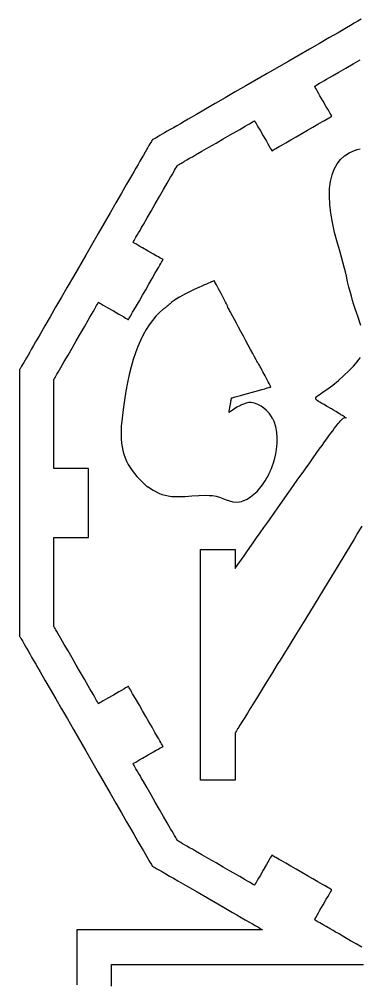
# Model space of a CAD drawing. Header units: millimetres. Extents: x 211 to 654, y 153 to 425.
# Drawn here: x 574.1 to 601.5, y 346.8 to 424.3 of the extents above; entities that cross this region are included whole.
import ezdxf

# ---------------------------------------------------------------- set-up
doc = ezdxf.new("R2010")
doc.units = ezdxf.units.MM
doc.layers.get('0').update_dxf_attribs({"linetype": 'CONTINUOUS', "true_color": 0xffffff})

msp = doc.modelspace()

# ---------------------------------------------------------------- linework, layer by layer
at = {"linetype": 'CONTINUOUS', "true_color": 0xffffff}
for points in [[(601.592, 424.275), (601.32, 424.117), (601.032, 423.95), (600.727, 423.775), (600.41, 423.592), (599.735, 423.2), (599.01, 422.782), (598.247, 422.342), (597.447, 421.88), (596.622, 421.405), (595.777, 420.917), (594.052, 419.92), (592.327, 418.925), (591.482, 418.435), (590.655, 417.96), (589.857, 417.497), (589.092, 417.057), (588.367, 416.637), (587.692, 416.247), (587.372, 416.062), (587.07, 415.887), (586.78, 415.72), (586.507, 415.562), (586.252, 415.415), (586.015, 415.277), (585.795, 415.152), (585.595, 415.035), (585.415, 414.932), (585.255, 414.84), (585.12, 414.762), (585.005, 414.695), (584.915, 414.642), (584.85, 414.605), (584.81, 414.582), (584.795, 414.575), (584.8, 414.57), (584.777, 414.53), (584.74, 414.465), (584.687, 414.375), (584.622, 414.262), (584.542, 414.125), (584.452, 413.967), (584.347, 413.787), (584.232, 413.587), (584.107, 413.37), (583.97, 413.132), (583.822, 412.875), (583.665, 412.602), (583.497, 412.315), (583.322, 412.01), (583.14, 411.692), (582.747, 411.017), (582.33, 410.292), (581.89, 409.53), (581.427, 408.73), (580.952, 407.905), (580.465, 407.06), (579.467, 405.335), (578.472, 403.61), (577.982, 402.765), (577.507, 401.937), (577.045, 401.14), (576.605, 400.375), (576.185, 399.65), (575.795, 398.975), (575.61, 398.655), (575.435, 398.352), (575.267, 398.062), (575.11, 397.79), (574.962, 397.535), (574.825, 397.297), (574.7, 397.077), (574.582, 396.877), (574.48, 396.697), (574.387, 396.537), (574.31, 396.402), (574.242, 396.287), (574.19, 396.197), (574.152, 396.132), (574.13, 396.092), (574.122, 396.077), (574.13, 396.075), (574.13, 396.027), (574.13, 395.952), (574.13, 395.85), (574.13, 395.72), (574.13, 395.562), (574.13, 395.38), (574.13, 395.172), (574.13, 394.942), (574.13, 394.69), (574.13, 394.415), (574.13, 394.12), (574.13, 393.805), (574.13, 393.472), (574.13, 393.12), (574.13, 392.752), (574.13, 392.37), (574.13, 391.972), (574.13, 391.137), (574.13, 390.255), (574.13, 389.332), (574.13, 388.38), (574.13, 387.405), (574.13, 386.412), (574.13, 385.412), (574.13, 384.412), (574.13, 383.42), (574.13, 382.445), (574.13, 381.49), (574.13, 380.57), (574.13, 379.685), (574.13, 378.85), (574.13, 378.452), (574.13, 378.07), (574.13, 377.7), (574.13, 377.35), (574.13, 377.017), (574.13, 376.702), (574.13, 376.407), (574.13, 376.132), (574.13, 375.877), (574.13, 375.647), (574.13, 375.44), (574.13, 375.257), (574.13, 375.1), (574.13, 374.967), (574.13, 374.865), (574.13, 374.787), (574.13, 374.742), (574.13, 374.725), (574.137, 374.725), (574.16, 374.685), (574.197, 374.62), (574.25, 374.53), (574.315, 374.417), (574.395, 374.28), (574.485, 374.122), (574.59, 373.942), (574.705, 373.742), (574.83, 373.525), (574.967, 373.285), (575.115, 373.03), (575.272, 372.757), (575.44, 372.47), (575.615, 372.165), (575.797, 371.847), (576.187, 371.172), (576.607, 370.447), (577.047, 369.682), (577.507, 368.885), (577.985, 368.06), (578.472, 367.215), (579.467, 365.49), (580.462, 363.765), (580.952, 362.92), (581.427, 362.092), (581.887, 361.295), (582.33, 360.53), (582.747, 359.807), (583.137, 359.13), (583.32, 358.812), (583.495, 358.507), (583.662, 358.22), (583.82, 357.947), (583.967, 357.692), (584.105, 357.455), (584.23, 357.235), (584.345, 357.035), (584.447, 356.855), (584.54, 356.697), (584.617, 356.56), (584.682, 356.447), (584.735, 356.357), (584.772, 356.292), (584.795, 356.252), (584.802, 356.24), (584.832, 356.227), (584.907, 356.185), (585.027, 356.115), (585.187, 356.022), (585.39, 355.907), (585.625, 355.77), (585.895, 355.615), (586.192, 355.442), (586.517, 355.257), (586.862, 355.055), (587.23, 354.845), (587.612, 354.625), (588.412, 354.162), (589.237, 353.685), (590.065, 353.207), (590.865, 352.745), (591.247, 352.525), (591.615, 352.315), (591.96, 352.112), (592.285, 351.927), (592.582, 351.755), (592.852, 351.6), (593.087, 351.462), (593.29, 351.347), (593.45, 351.255), (593.57, 351.185), (593.645, 351.142), (593.67, 351.127), (593.66, 351.127), (593.627, 351.127), (593.575, 351.127), (593.502, 351.127), (593.41, 351.127), (593.302, 351.127), (593.175, 351.127), (593.03, 351.127), (592.867, 351.127), (592.692, 351.127), (592.5, 351.127), (592.292, 351.127), (591.842, 351.127), (591.34, 351.127), (590.795, 351.127), (590.21, 351.127), (589.595, 351.127), (588.95, 351.127), (588.285, 351.127), (587.602, 351.127), (586.212, 351.127), (584.82, 351.127), (584.14, 351.127), (583.472, 351.127), (582.83, 351.127), (582.212, 351.127), (581.627, 351.127), (581.082, 351.127), (580.58, 351.127), (580.127, 351.127), (579.92, 351.127), (579.73, 351.127), (579.552, 351.127), (579.39, 351.127), (579.245, 351.127), (579.117, 351.127), (579.007, 351.127), (578.915, 351.127), (578.842, 351.127), (578.79, 351.127), (578.757, 351.127), (578.745, 351.127), (578.757, 351.11), (578.757, 351.055), (578.757, 350.967), (578.757, 350.847), (578.757, 350.702), (578.757, 350.53), (578.757, 350.332), (578.757, 350.115), (578.757, 349.877), (578.757, 349.622), (578.757, 349.075), (578.757, 348.49), (578.757, 347.882), (578.757, 347.277), (578.757, 346.692)], [(601.637, 349.737), (601.187, 349.997), (600.752, 350.247), (600.347, 350.482), (599.982, 350.692), (599.82, 350.787), (599.675, 350.87), (599.545, 350.945), (599.437, 351.007), (599.35, 351.057), (599.285, 351.095), (599.245, 351.12), (599.23, 351.127), (599.215, 351.137), (599.17, 351.162), (599.102, 351.2), (599.012, 351.252), (598.91, 351.312), (598.792, 351.38), (598.537, 351.525), (598.282, 351.672), (598.165, 351.74), (598.062, 351.8), (597.972, 351.852), (597.905, 351.89), (597.86, 351.915), (597.845, 351.925), (597.86, 351.952), (597.905, 352.027), (597.972, 352.147), (598.062, 352.302), (598.167, 352.485), (598.285, 352.687), (598.54, 353.13), (598.797, 353.575), (598.915, 353.777), (599.02, 353.96), (599.11, 354.115), (599.177, 354.235), (599.222, 354.31), (599.237, 354.337), (599.222, 354.345), (599.182, 354.367), (599.117, 354.405), (599.03, 354.457), (598.922, 354.52), (598.792, 354.595), (598.647, 354.677), (598.485, 354.772), (598.12, 354.982), (597.715, 355.217), (597.28, 355.467), (596.83, 355.727), (596.38, 355.987), (595.945, 356.237), (595.54, 356.472), (595.175, 356.682), (595.012, 356.777), (594.867, 356.86), (594.737, 356.935), (594.63, 356.997), (594.542, 357.047), (594.477, 357.085), (594.437, 357.11), (594.422, 357.117), (594.407, 357.09), (594.362, 357.015), (594.295, 356.895), (594.205, 356.74), (594.1, 356.557), (593.982, 356.355), (593.725, 355.91), (593.47, 355.467), (593.352, 355.265), (593.247, 355.082), (593.157, 354.927), (593.09, 354.807), (593.045, 354.732), (593.03, 354.705), (593.012, 354.715), (592.96, 354.745), (592.877, 354.792), (592.765, 354.857), (592.625, 354.94), (592.46, 355.035), (592.272, 355.142), (592.062, 355.262), (591.837, 355.395), (591.595, 355.532), (591.072, 355.835), (590.512, 356.157), (589.935, 356.49), (589.36, 356.825), (588.8, 357.147), (588.277, 357.45), (588.035, 357.587), (587.81, 357.72), (587.6, 357.84), (587.412, 357.947), (587.247, 358.042), (587.107, 358.125), (586.995, 358.19), (586.912, 358.237), (586.86, 358.267), (586.842, 358.277), (586.832, 358.295), (586.802, 358.347), (586.755, 358.43), (586.69, 358.545), (586.607, 358.685), (586.512, 358.85), (586.405, 359.037), (586.282, 359.245), (586.152, 359.472), (586.012, 359.715), (585.71, 360.237), (585.387, 360.797), (585.052, 361.375), (584.72, 361.955), (584.397, 362.515), (584.095, 363.037), (583.955, 363.28), (583.825, 363.507), (583.702, 363.715), (583.595, 363.902), (583.5, 364.067), (583.417, 364.207), (583.352, 364.322), (583.305, 364.405), (583.275, 364.457), (583.265, 364.475), (583.292, 364.49), (583.367, 364.535), (583.487, 364.602), (583.64, 364.692), (583.822, 364.797), (584.027, 364.915), (584.467, 365.17), (584.91, 365.425), (585.115, 365.542), (585.297, 365.647), (585.45, 365.737), (585.57, 365.805), (585.645, 365.85), (585.672, 365.865), (585.665, 365.88), (585.642, 365.92), (585.605, 365.985), (585.552, 366.072), (585.49, 366.18), (585.415, 366.31), (585.332, 366.455), (585.237, 366.617), (585.027, 366.982), (584.792, 367.39), (584.542, 367.825), (584.282, 368.272), (584.022, 368.722), (583.772, 369.157), (583.537, 369.565), (583.327, 369.93), (583.232, 370.092), (583.15, 370.237), (583.075, 370.367), (583.012, 370.475), (582.96, 370.562), (582.922, 370.627), (582.9, 370.667), (582.892, 370.682), (582.865, 370.667), (582.79, 370.622), (582.67, 370.555), (582.517, 370.465), (582.335, 370.36), (582.13, 370.242), (581.687, 369.985), (581.247, 369.73), (581.042, 369.612), (580.86, 369.507), (580.707, 369.417), (580.587, 369.35), (580.512, 369.305), (580.485, 369.29), (580.475, 369.307), (580.445, 369.36), (580.397, 369.442), (580.332, 369.555), (580.25, 369.697), (580.155, 369.862), (580.047, 370.05), (579.927, 370.257), (579.795, 370.485), (579.655, 370.725), (579.355, 371.25), (579.03, 371.807), (578.697, 372.385), (578.365, 372.965), (578.04, 373.522), (577.74, 374.045), (577.6, 374.287), (577.467, 374.515), (577.347, 374.722), (577.24, 374.91), (577.145, 375.075), (577.062, 375.217), (576.997, 375.33), (576.95, 375.412), (576.92, 375.465), (576.91, 375.482), (576.91, 375.502), (576.91, 375.562), (576.91, 375.66), (576.91, 375.79), (576.91, 375.952), (576.91, 376.142), (576.91, 376.36), (576.91, 376.6), (576.91, 376.86), (576.91, 377.14), (576.91, 377.437), (576.91, 377.745), (576.91, 378.39), (576.91, 379.057), (576.91, 379.725), (576.91, 380.37), (576.91, 380.677), (576.91, 380.975), (576.91, 381.255), (576.91, 381.515), (576.91, 381.755), (576.91, 381.972), (576.91, 382.162), (576.91, 382.325), (576.91, 382.455), (576.91, 382.552), (576.91, 382.612), (576.91, 382.632), (576.917, 382.632), (576.94, 382.632), (577.03, 382.632), (577.167, 382.632), (577.345, 382.632), (577.555, 382.632), (577.79, 382.632), (578.04, 382.632), (578.3, 382.632), (578.56, 382.632), (578.81, 382.632), (579.045, 382.632), (579.255, 382.632), (579.432, 382.632), (579.57, 382.632), (579.657, 382.632), (579.682, 382.632), (579.69, 382.632), (579.69, 382.647), (579.69, 382.695), (579.69, 382.77), (579.69, 382.872), (579.69, 382.997), (579.69, 383.145), (579.69, 383.315), (579.69, 383.502), (579.69, 383.705), (579.69, 383.922), (579.69, 384.392), (579.69, 384.895), (579.69, 385.412), (579.69, 385.93), (579.69, 386.432), (579.69, 386.902), (579.69, 387.12), (579.69, 387.325), (579.69, 387.51), (579.69, 387.68), (579.69, 387.827), (579.69, 387.952), (579.69, 388.055), (579.69, 388.13), (579.69, 388.177), (579.69, 388.192), (579.682, 388.192), (579.66, 388.192), (579.57, 388.192), (579.432, 388.192), (579.255, 388.192), (579.045, 388.192), (578.81, 388.192), (578.56, 388.192), (578.3, 388.192), (578.04, 388.192), (577.79, 388.192), (577.555, 388.192), (577.345, 388.192), (577.167, 388.192), (577.03, 388.192), (576.94, 388.192), (576.917, 388.192), (576.91, 388.192), (576.91, 388.212), (576.91, 388.272), (576.91, 388.37), (576.91, 388.5), (576.91, 388.662), (576.91, 388.852), (576.91, 389.07), (576.91, 389.31), (576.91, 389.572), (576.91, 389.852), (576.91, 390.147), (576.91, 390.455), (576.91, 391.102), (576.91, 391.767), (576.91, 392.435), (576.91, 393.082), (576.91, 393.39), (576.91, 393.685), (576.91, 393.965), (576.91, 394.227), (576.91, 394.467), (576.91, 394.685), (576.91, 394.875), (576.91, 395.037), (576.91, 395.167), (576.91, 395.265), (576.91, 395.325), (576.91, 395.345), (576.92, 395.362), (576.95, 395.415), (576.997, 395.497), (577.062, 395.61), (577.145, 395.75), (577.24, 395.915), (577.347, 396.105), (577.467, 396.312), (577.6, 396.537), (577.74, 396.78), (578.04, 397.302), (578.365, 397.862), (578.697, 398.44), (579.03, 399.017), (579.355, 399.577), (579.655, 400.1), (579.795, 400.342), (579.927, 400.567), (580.047, 400.775), (580.155, 400.962), (580.25, 401.13), (580.332, 401.27), (580.397, 401.382), (580.445, 401.465), (580.475, 401.517), (580.485, 401.535), (580.512, 401.52), (580.587, 401.475), (580.707, 401.407), (580.86, 401.317), (581.042, 401.212), (581.247, 401.095), (581.687, 400.84), (582.13, 400.585), (582.335, 400.467), (582.517, 400.362), (582.67, 400.272), (582.79, 400.205), (582.865, 400.16), (582.892, 400.145), (582.9, 400.16), (582.922, 400.2), (582.96, 400.265), (583.012, 400.352), (583.075, 400.46), (583.15, 400.59), (583.232, 400.735), (583.327, 400.897), (583.537, 401.262), (583.772, 401.667), (584.022, 402.102), (584.282, 402.552), (584.542, 403.002), (584.792, 403.437), (585.027, 403.842), (585.237, 404.207), (585.332, 404.37), (585.415, 404.515), (585.49, 404.645), (585.552, 404.752), (585.602, 404.84), (585.64, 404.905), (585.665, 404.945), (585.672, 404.96), (585.645, 404.975), (585.57, 405.02), (585.45, 405.087), (585.297, 405.177), (585.115, 405.282), (584.91, 405.4), (584.467, 405.655), (584.027, 405.91), (583.822, 406.027), (583.64, 406.132), (583.487, 406.222), (583.367, 406.29), (583.292, 406.335), (583.265, 406.35), (583.275, 406.367), (583.305, 406.42), (583.352, 406.502), (583.417, 406.617), (583.5, 406.757), (583.595, 406.922), (583.702, 407.11), (583.825, 407.317), (583.955, 407.545), (584.095, 407.787), (584.397, 408.31), (584.72, 408.87), (585.052, 409.447), (585.387, 410.027), (585.71, 410.587), (586.012, 411.11), (586.152, 411.352), (586.282, 411.58), (586.405, 411.787), (586.512, 411.975), (586.607, 412.14), (586.687, 412.28), (586.755, 412.395), (586.802, 412.477), (586.832, 412.53), (586.842, 412.547), (586.86, 412.557), (586.912, 412.587), (586.995, 412.635), (587.107, 412.7), (587.247, 412.782), (587.412, 412.877), (587.6, 412.985), (587.81, 413.105), (588.035, 413.237), (588.277, 413.375), (588.8, 413.677), (589.36, 414), (589.935, 414.332), (590.512, 414.667), (591.072, 414.99), (591.595, 415.292), (591.837, 415.43), (592.062, 415.562), (592.272, 415.682), (592.46, 415.79), (592.625, 415.885), (592.765, 415.967), (592.877, 416.032), (592.96, 416.08), (593.012, 416.11), (593.03, 416.12), (593.045, 416.092), (593.09, 416.017), (593.157, 415.897), (593.247, 415.742), (593.352, 415.56), (593.47, 415.357), (593.725, 414.915), (593.982, 414.472), (594.1, 414.27), (594.205, 414.087), (594.295, 413.932), (594.362, 413.812), (594.407, 413.737), (594.422, 413.71), (594.437, 413.717), (594.477, 413.74), (594.542, 413.777), (594.63, 413.83), (594.737, 413.892), (594.867, 413.967), (595.012, 414.05), (595.175, 414.145), (595.54, 414.355), (595.945, 414.59), (596.38, 414.84), (596.83, 415.1), (597.28, 415.36), (597.715, 415.61), (598.12, 415.845), (598.485, 416.055), (598.647, 416.15), (598.792, 416.232), (598.922, 416.307), (599.03, 416.37), (599.117, 416.42), (599.182, 416.457), (599.222, 416.482), (599.237, 416.49), (599.222, 416.517), (599.177, 416.592), (599.11, 416.712), (599.02, 416.867), (598.915, 417.05), (598.797, 417.252), (598.54, 417.695), (598.285, 418.137), (598.167, 418.34), (598.062, 418.522), (597.972, 418.677), (597.905, 418.797), (597.86, 418.872), (597.845, 418.9), (597.862, 418.91), (597.915, 418.94), (597.997, 418.987), (598.112, 419.055), (598.252, 419.135), (598.417, 419.23), (598.605, 419.34), (598.815, 419.46), (599.04, 419.59), (599.282, 419.73), (599.807, 420.032), (600.367, 420.355), (600.945, 420.69), (601.522, 421.025)], [(601.575, 399.682), (601.472, 399.992), (601.355, 400.335), (601.222, 400.712), (601.122, 401.007), (601.017, 401.332), (600.91, 401.68), (600.807, 402.037), (600.707, 402.395), (600.617, 402.74), (600.537, 403.065), (600.472, 403.355), (600.407, 403.65), (600.325, 403.992), (600.232, 404.365), (600.132, 404.757), (600.025, 405.157), (599.917, 405.555), (599.807, 405.935), (599.702, 406.287), (599.465, 407.132), (599.282, 407.935), (599.15, 408.692), (599.07, 409.405), (599.042, 410.07), (599.065, 410.687), (599.14, 411.255), (599.265, 411.772), (599.44, 412.237), (599.665, 412.65), (599.94, 413.007), (600.262, 413.307), (600.635, 413.552), (601.055, 413.74), (601.285, 413.812), (601.525, 413.867)], [(583.797, 387.305), (583.825, 387.28), (583.895, 387.21), (583.992, 387.112), (584.107, 387), (584.222, 386.887), (584.32, 386.79), (584.39, 386.72), (584.417, 386.695), (584.435, 386.74), (584.875, 386.447), (585.34, 386.202), (585.587, 386.105), (585.842, 386.032), (586.1, 385.98), (586.365, 385.945), (586.63, 385.927), (586.9, 385.925), (587.45, 385.945), (588.002, 385.985), (588.555, 386.022), (589.105, 386.035), (589.377, 386.025), (589.647, 386.002), (589.937, 385.95), (590.22, 385.87), (590.492, 385.772), (590.76, 385.675), (591.022, 385.585), (591.285, 385.517), (591.55, 385.485), (591.817, 385.497), (591.972, 385.53), (592.127, 385.582), (592.427, 385.725), (592.712, 385.902), (592.98, 386.112), (593.23, 386.347), (593.462, 386.607), (593.677, 386.885), (593.875, 387.18), (594.055, 387.487), (594.06, 387.492), (594.17, 387.72), (594.175, 387.725), (594.282, 387.952), (594.287, 387.957), (594.382, 388.185), (594.387, 388.19), (594.467, 388.415), (594.472, 388.42), (594.55, 388.652), (594.647, 389.002), (594.73, 389.362), (594.76, 389.52), (594.797, 389.737), (594.797, 389.747), (594.825, 389.962), (594.825, 389.975), (594.845, 390.19), (594.855, 390.645), (594.817, 391.095), (594.732, 391.532), (594.592, 391.95), (594.512, 392.132), (594.502, 392.15), (594.365, 392.39), (594.195, 392.62), (594.002, 392.835), (593.785, 393.027), (593.55, 393.195), (593.297, 393.33), (593.035, 393.427), (592.765, 393.482), (592.57, 393.48), (592.357, 393.435), (592.135, 393.36), (591.912, 393.26), (591.907, 393.255), (591.617, 393.102), (591.495, 393.032), (591.375, 392.955), (591.217, 392.852), (591.097, 392.77), (591.017, 392.712), (590.98, 392.685), (590.982, 392.695), (590.985, 392.72), (591, 392.807), (591.022, 392.935), (591.045, 393.08), (591.07, 393.225), (591.092, 393.352), (591.107, 393.44), (591.11, 393.465), (591.112, 393.475), (591.115, 393.49), (591.122, 393.532), (591.135, 393.592), (591.147, 393.662), (591.157, 393.732), (591.17, 393.792), (591.177, 393.835), (591.18, 393.85), (591.19, 393.852), (591.215, 393.86), (591.257, 393.872), (591.315, 393.887), (591.472, 393.932), (591.675, 393.987), (591.912, 394.055), (592.18, 394.13), (592.465, 394.21), (592.76, 394.292), (593.055, 394.375), (593.34, 394.455), (593.607, 394.53), (593.847, 394.597), (594.047, 394.652), (594.205, 394.697), (594.262, 394.712), (594.305, 394.725), (594.33, 394.732), (594.34, 394.735), (594.33, 394.755), (594.3, 394.812), (594.252, 394.9), (594.192, 395.015), (594.122, 395.15), (594.042, 395.3), (593.87, 395.627), (593.7, 395.955), (593.62, 396.105), (593.55, 396.24), (593.49, 396.355), (593.442, 396.442), (593.412, 396.5), (593.402, 396.52), (593.395, 396.527), (593.382, 396.545), (593.367, 396.562), (593.36, 396.57), (593.347, 396.587), (593.327, 396.62), (593.297, 396.672), (593.257, 396.74), (593.21, 396.82), (593.157, 396.917), (593.03, 397.147), (592.88, 397.425), (592.71, 397.737), (592.525, 398.08), (592.33, 398.445), (592.13, 398.817), (591.935, 399.182), (591.745, 399.532), (591.572, 399.857), (591.415, 400.147), (591.282, 400.392), (591.225, 400.497), (591.177, 400.587), (591.137, 400.66), (591.105, 400.717), (591.095, 400.737), (591.065, 400.79), (591.022, 400.865), (590.977, 400.95), (590.93, 401.035), (590.887, 401.11), (590.857, 401.162), (590.847, 401.182), (590.852, 401.19), (590.862, 401.205), (590.87, 401.22), (590.875, 401.227), (590.862, 401.25), (590.83, 401.315), (590.775, 401.415), (590.707, 401.545), (590.625, 401.697), (590.535, 401.87), (590.337, 402.24), (590.14, 402.612), (590.05, 402.785), (589.967, 402.937), (589.9, 403.067), (589.845, 403.167), (589.812, 403.232), (589.8, 403.255), (589.792, 403.252), (589.785, 403.25), (589.78, 403.255), (589.765, 403.25), (589.725, 403.232), (589.657, 403.205), (589.567, 403.17), (589.457, 403.122), (589.327, 403.07), (589.18, 403.007), (589.02, 402.94), (588.795, 402.84), (588.552, 402.732), (588.537, 402.727), (588.025, 402.492), (588.01, 402.485), (587.487, 402.227), (587.477, 402.222), (586.992, 401.96), (586.982, 401.955), (586.772, 401.827), (586.762, 401.817), (586.577, 401.695), (586.567, 401.685), (586.34, 401.522), (586.335, 401.507), (586.327, 401.49), (586.307, 401.472), (586.252, 401.427), (586.172, 401.365), (586.085, 401.292), (585.995, 401.22), (585.915, 401.157), (585.86, 401.112), (585.84, 401.095), (585.817, 401.077), (585.767, 401.037), (585.717, 400.995), (585.695, 400.977), (585.387, 400.71), (585.095, 400.412), (584.82, 400.087), (584.557, 399.73), (584.307, 399.345), (584.075, 398.927), (583.855, 398.477), (583.647, 397.997), (583.455, 397.482), (583.275, 396.935), (583.11, 396.352), (582.955, 395.737), (582.815, 395.085), (582.685, 394.397), (582.567, 393.672), (582.462, 392.912), (582.355, 391.987), (582.322, 391.607), (582.305, 391.242), (582.302, 390.892), (582.315, 390.555), (582.345, 390.232), (582.392, 389.92), (582.455, 389.617), (582.535, 389.327), (582.63, 389.047), (582.745, 388.777), (582.875, 388.515), (583.022, 388.26), (583.19, 388.012), (583.375, 387.77), (583.577, 387.535), (583.797, 387.305)], [(591.675, 367.27), (591.665, 367.255), (591.642, 367.215), (591.607, 367.16), (591.567, 367.095), (591.527, 367.03), (591.492, 366.975), (591.47, 366.935), (591.46, 366.92), (591.46, 366.91), (591.46, 366.877), (591.46, 366.827), (591.46, 366.757), (591.46, 366.672), (591.46, 366.572), (591.46, 366.33), (591.46, 366.045), (591.46, 365.727), (591.46, 365.385), (591.46, 365.032), (591.46, 364.682), (591.46, 364.34), (591.46, 364.022), (591.46, 363.737), (591.46, 363.495), (591.46, 363.395), (591.46, 363.31), (591.46, 363.24), (591.46, 363.19), (591.46, 363.157), (591.46, 363.147), (591.452, 363.147), (591.43, 363.147), (591.34, 363.147), (591.202, 363.147), (591.025, 363.147), (590.815, 363.147), (590.58, 363.147), (590.33, 363.147), (590.07, 363.147), (589.81, 363.147), (589.56, 363.147), (589.325, 363.147), (589.115, 363.147), (588.937, 363.147), (588.8, 363.147), (588.71, 363.147), (588.687, 363.147), (588.68, 363.147), (588.68, 363.16), (588.68, 363.2), (588.68, 363.265), (588.68, 363.355), (588.68, 363.47), (588.68, 363.605), (588.68, 363.765), (588.68, 363.945), (588.68, 364.145), (588.68, 364.362), (588.68, 364.602), (588.68, 364.857), (588.68, 365.13), (588.68, 365.42), (588.68, 365.725), (588.68, 366.042), (588.68, 366.72), (588.68, 367.445), (588.68, 368.212), (588.68, 369.01), (588.68, 369.837), (588.68, 370.685), (588.68, 372.412), (588.68, 374.142), (588.68, 374.99), (588.68, 375.815), (588.68, 376.615), (588.68, 377.38), (588.68, 378.105), (588.68, 378.782), (588.68, 379.102), (588.68, 379.407), (588.68, 379.695), (588.68, 379.967), (588.68, 380.225), (588.68, 380.462), (588.68, 380.682), (588.68, 380.882), (588.68, 381.062), (588.68, 381.22), (588.68, 381.357), (588.68, 381.47), (588.68, 381.56), (588.68, 381.625), (588.68, 381.665), (588.68, 381.677), (588.687, 381.68), (588.71, 381.68), (588.8, 381.68), (588.937, 381.68), (589.115, 381.68), (589.325, 381.68), (589.56, 381.68), (589.81, 381.68), (590.07, 381.68), (590.33, 381.68), (590.58, 381.68), (590.815, 381.68), (591.025, 381.68), (591.202, 381.68), (591.34, 381.68), (591.427, 381.68), (591.452, 381.68), (591.46, 381.68), (591.46, 381.662), (591.46, 381.615), (591.46, 381.54), (591.46, 381.442), (591.46, 381.325), (591.46, 381.197), (591.46, 380.915), (591.46, 380.635), (591.46, 380.507), (591.46, 380.39), (591.46, 380.292), (591.46, 380.217), (591.46, 380.17), (591.46, 380.152), (591.61, 380.365), (591.78, 380.605), (591.972, 380.875), (592.182, 381.175), (592.412, 381.497), (592.657, 381.845), (592.917, 382.212), (593.192, 382.605), (593.482, 383.012), (593.782, 383.44), (594.095, 383.882), (594.417, 384.337), (595.085, 385.285), (595.78, 386.27), (596.16, 386.81), (596.52, 387.317), (596.855, 387.792), (597.17, 388.237), (597.465, 388.652), (597.737, 389.04), (597.992, 389.397), (598.23, 389.73), (598.45, 390.037), (598.652, 390.32), (598.84, 390.577), (599.01, 390.812), (599.167, 391.027), (599.31, 391.22), (599.44, 391.392), (599.557, 391.547), (599.665, 391.682), (599.76, 391.802), (599.845, 391.905), (599.922, 391.995), (600.05, 392.13), (600.15, 392.22), (600.227, 392.267), (600.29, 392.282), (600.342, 392.275), (600.39, 392.25), (600.37, 392.262), (600.322, 392.292), (600.25, 392.335), (600.17, 392.385), (600.09, 392.432), (600.02, 392.475), (599.97, 392.505), (599.95, 392.517), (599.897, 392.55), (599.81, 392.605), (599.692, 392.675), (599.55, 392.762), (599.385, 392.86), (599.207, 392.967), (598.817, 393.197), (598.612, 393.317), (598.437, 393.417), (598.287, 393.505), (598.165, 393.58), (598.07, 393.647), (598.002, 393.705), (597.962, 393.762), (597.947, 393.815), (597.962, 393.872), (598.005, 393.932), (598.072, 394), (598.17, 394.075), (598.292, 394.165), (598.445, 394.27), (598.622, 394.392), (598.83, 394.535), (599.307, 394.887), (599.772, 395.26), (600.212, 395.645), (600.617, 396.03), (600.98, 396.407), (601.14, 396.59), (601.287, 396.767), (601.417, 396.937), (601.532, 397.1)], [(601.647, 383.55), (601.34, 383.035), (601.022, 382.505), (600.362, 381.405), (599.67, 380.257), (598.952, 379.07), (598.207, 377.852), (597.447, 376.61), (596.932, 375.772), (596.402, 374.915), (595.86, 374.037), (595.302, 373.14), (595.085, 372.79), (594.857, 372.425), (594.382, 371.657), (593.89, 370.86), (593.392, 370.057), (592.91, 369.275), (592.677, 368.897), (592.452, 368.532), (592.237, 368.185), (592.035, 367.857), (591.847, 367.55), (591.675, 367.27)], [(581.537, 346.587), (581.537, 347.057), (581.537, 347.275), (581.537, 347.48), (581.537, 347.665), (581.537, 347.835), (581.537, 347.982), (581.537, 348.107), (581.537, 348.21), (581.537, 348.285), (581.537, 348.332), (581.537, 348.347), (581.55, 348.347), (581.585, 348.347), (581.645, 348.347), (581.727, 348.347), (581.832, 348.347), (581.957, 348.347), (582.102, 348.347), (582.265, 348.347), (582.447, 348.347), (582.65, 348.347), (582.867, 348.347), (583.102, 348.347), (583.35, 348.347), (583.615, 348.347), (584.185, 348.347), (584.805, 348.347), (585.467, 348.347), (586.167, 348.347), (586.9, 348.347), (587.655, 348.347), (588.43, 348.347), (590.01, 348.347), (591.59, 348.347), (592.365, 348.347), (593.12, 348.347), (593.85, 348.347), (594.55, 348.347), (595.212, 348.347), (595.832, 348.347), (596.402, 348.347), (596.665, 348.347), (596.915, 348.347), (597.147, 348.347), (597.365, 348.347), (597.567, 348.347), (597.75, 348.347), (597.912, 348.347), (598.057, 348.347), (598.182, 348.347), (598.285, 348.347), (598.367, 348.347), (598.425, 348.347), (598.462, 348.347), (598.472, 348.347), (598.5, 348.347), (598.547, 348.347), (598.622, 348.347), (598.725, 348.347), (598.85, 348.347), (598.997, 348.347), (599.167, 348.347), (599.355, 348.347), (599.557, 348.347), (599.775, 348.347), (600.245, 348.347), (600.747, 348.347), (601.265, 348.347), (601.782, 348.347)]]:
    msp.add_lwpolyline(points, dxfattribs=at)

doc.saveas('drawing.dxf')
